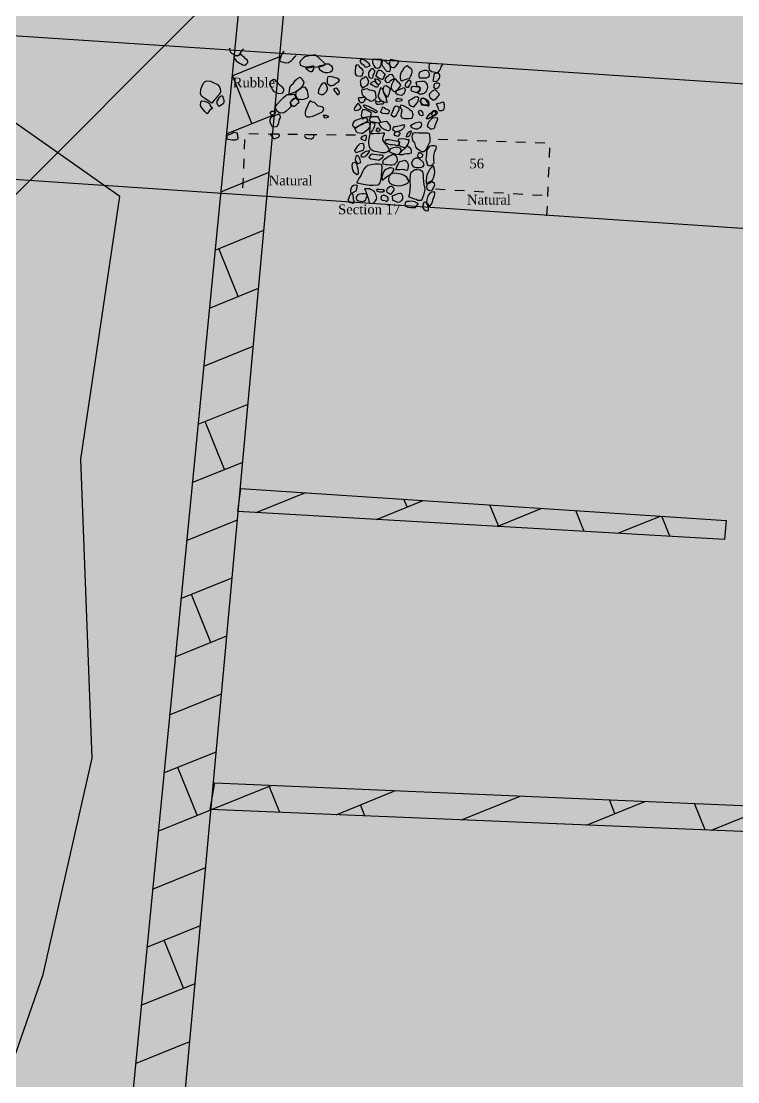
# Model space of a CAD drawing. Header units: feet. Extents: x 442639 to 445151, y 513727 to 516000.
# Drawn here: x 443604.38 to 443611.77, y 515057.15 to 515068.08 of the extents above; entities that cross this region are included whole.
import ezdxf

# ---------------------------------------------------------------- set-up
doc = ezdxf.new("R2010")
doc.units = ezdxf.units.FT
doc.header["$MEASUREMENT"] = 0
doc.linetypes.add('DASHDOT', pattern=[1, 0.5, -0.25, 0, -0.25])
doc.linetypes.add('DASHED', pattern=[0.75, 0.5, -0.25])
doc.layers.get('0').update_dxf_attribs({"linetype": 'CONTINUOUS'})
for name, color, linetype in [('AI', 14, 'CONTINUOUS'), ('FEATURES', 7, 'CONTINUOUS'), ('FW_AREA97', 8, 'CONTINUOUS'), ('GEOAREA', 4, 'CONTINUOUS'), ('TRENCH', 1, 'CONTINUOUS')]:
    doc.layers.add(name, color=color, linetype=linetype)
doc.styles.get("Standard").update_dxf_attribs({"font": 'times.ttf', "height": 2})

# ---------------------------------------------------------------- blocks, each defined once
blk = doc.blocks.new('*X4')
at = {"color": 0}
for p, q in [((214.534, -8.001), (215.076, -8.001)), ((216, -8.534), (216, -8.448)), ((215.66, -8.534), (216.18, -8.534)), ((216.8, -9.068), (216.8, -8.834)), ((216.786, -9.068), (217.283, -9.068)), ((217.6, -9.453), (217.6, -9.221)), ((217.912, -9.601), (218.387, -9.601)), ((218.4, -9.832), (218.4, -9.607)), ((212.957, -10.668), (213.622, -10.668)), ((213.6, -10.96), (213.6, -10.668)), ((214.132, -11.201), (214.792, -11.201)), ((214.4, -11.323), (214.4, -11.201)), ((215.308, -11.735), (215.962, -11.735)), ((216.8, -12.268), (216.8, -12.117)), ((216.483, -12.268), (217.132, -12.268)), ((217.6, -12.775), (217.6, -12.481)), ((217.659, -12.802), (218.303, -12.802)), ((218.4, -13.138), (218.4, -12.846)), ((218.834, -13.335), (219.473, -13.335)), ((219.2, -13.501), (219.2, -13.335))]:
    blk.add_line(p, q, dxfattribs=at)
blk = doc.blocks.new('*X7')
at = {"color": 0}
for p, q in [((215.996, -3.734), (216.526, -3.734)), ((216, -4.267), (216, -3.734)), ((215.717, -4.267), (216.251, -4.267)), ((215.437, -4.801), (215.977, -4.801)), ((215.158, -5.334), (215.702, -5.334)), ((215.2, -5.867), (215.2, -5.334)), ((214.879, -5.867), (215.427, -5.867)), ((214.6, -6.401), (215.152, -6.401)), ((214.321, -6.934), (214.877, -6.934)), ((214.4, -7.468), (214.4, -6.934)), ((214.041, -7.468), (214.602, -7.468)), ((213.762, -8.001), (214.327, -8.001)), ((213.483, -8.534), (214.052, -8.534)), ((213.6, -9.068), (213.6, -8.534)), ((213.204, -9.068), (213.778, -9.068)), ((212.925, -9.601), (213.503, -9.601)), ((212.645, -10.135), (213.228, -10.135)), ((212.8, -10.668), (212.8, -10.135)), ((212.366, -10.668), (212.953, -10.668)), ((212.087, -11.201), (212.678, -11.201)), ((211.808, -11.735), (212.403, -11.735)), ((212, -12.268), (212, -11.735)), ((211.529, -12.268), (212.128, -12.268)), ((211.249, -12.802), (211.853, -12.802))]:
    blk.add_line(p, q, dxfattribs=at)

msp = doc.modelspace()

# ---------------------------------------------------------------- hatches: boundary and pattern name
at = {"layer": 'FW_AREA97', "ltscale": 100}
h = msp.add_hatch(dxfattribs=at)
h.set_pattern_fill('ANSI31', color=8, scale=125, style=0)
h.paths.add_polyline_path([(443587.976, 515216.422), (443587.008, 515217.521), (443572.596, 515207.835), (443554.939, 515197.486), (443537.909, 515187.539), (443512.937, 515172.36), (443493.964, 515160.977), (443460.41, 515139.802), (443431.975, 515122.345), (443414.896, 515111.466), (443405.384, 515106.045), (443399.1, 515103.478), (443393.603, 515101.232), (443388.405, 515100.389), (443382.732, 515099.191), (443382.074, 515096.91), (443382.397, 515095.15), (443383.543, 515088.919), (443383.564, 515083.883), (443382.192, 515078.123), (443381.034, 515073.431), (443384.221, 515057.626), (443318.708, 515029.564), (443254.002, 515002.669), (443234.433, 514993.639), (443208.082, 514982), (443180.76, 514970.831), (443151.714, 514959.132), (443125.983, 514948.738), (443135.654, 514903.446), (443139.613, 514884.672), (443178.623, 514701.908), (443209.061, 514703.713), (443226.823, 514704.523), (443230.584, 514708.161), (443242.217, 514710.213), (443252.61, 514710.952), (443261.806, 514711.15), (443272.893, 514709.467), (443279.945, 514710.574), (443284.828, 514712.057), (443293.882, 514712.385), (443306.489, 514711.397), (443312.899, 514711.584), (443321.46, 514712.019), (443331.486, 514712.646), (443343.241, 514714.157), (443419.665, 514722.594), (443437.929, 514724.52), (443451.344, 514726.381), (443463.086, 514728.088), (443474.139, 514729.712), (443483.152, 514730.814), (443493.31, 514731.457), (443499.823, 514717.34), (443505.96, 514717.727), (443516.897, 514718.8), (443528.375, 514721.107), (443537.759, 514722.358), (443555.617, 514723.33), (443565.188, 514722.572), (443571.898, 514721.985), (443575.656, 514722.203), (443577.304, 514722.298), (443621.209, 514712.311), (443656.081, 514706.29), (443682.603, 514701.884), (443707.118, 514697.606), (443718.23, 514696.192), (443714.653, 514598.287), (443713.04, 514556.317), (443712.419, 514504.673), (443712.312, 514456.317), (443712.227, 514418.293), (443716.388, 514403.701), (443727.177, 514401.071), (443733.588, 514379.739), (443741.521, 514358.019), (443744.908, 514351.825), (443767.696, 514356.857), (443784.606, 514360.77), (443804.504, 514365.451), (443826.874, 514370.795), (443845.143, 514375.041), (443861.878, 514378.9), (443915.081, 514200), (443906.52, 514038.617), (443920.995, 514037.304), (443931.512, 514036.691), (443947.55, 514036.813), (443967.072, 514036.932), (443981.751, 514037.935), (444001.138, 514037.546), (444024.018, 514034.044), (444038.941, 514033.828), (444056.89, 514033.622), (444074.802, 514033.059), (444089.091, 514031.854), (444101.609, 514031.789), (444113.954, 514032.79), (444123.013, 514034.107), (444123.494, 514029.367), (444179.611, 514028.124), (444375.796, 514023.777), (444377.951, 514033.209), (444378.25, 514062.755), (444378.087, 514070.071), (444377.953, 514077.668), (444378.361, 514088.652), (444378.861, 514096.498), (444379.901, 514103.877), (444382.107, 514122.088), (444382.784, 514132.456), (444385.055, 514147.012), (444387.527, 514164.561), (444389.714, 514186.923), (444391.965, 514209.43), (444393.185, 514220.453), (444393.626, 514228.981), (444395.344, 514261.938), (444396.717, 514283.83), (444397.381, 514301.942), (444396.774, 514312.786), (444397.089, 514320.184), (444397.475, 514332.254), (444395.478, 514362.221), (444394.144, 514387.128), (444391.229, 514408.389), (444396.915, 514413.69), (444401.219, 514435.021), (444402.766, 514457.906), (444405.466, 514495.243), (444410.112, 514529.546), (444417.166, 514561.61), (444433.174, 514600.373), (444445.84, 514629.849), (444455.106, 514659.044), (444464.293, 514692.274), (444472.216, 514718.602), (444475.441, 514733.881), (444488.391, 514761.65), (444498.755, 514784.171), (444527.77, 514804.406), (444584.336, 514844.969), (444588.423, 514851.988), (444592.663, 514859.269), (444594.769, 514862.503), (444596.977, 514866.392), (444598.721, 514870.607), (444611.206, 514897.781), (444621.234, 514922.335), (444629.071, 514942.418), (444635.483, 514956.791), (444636.385, 514966.775), (444638.564, 514973.326), (444644.322, 514984.918), (444649.1, 514996.077), (444581.108, 515024.078), (444596.393, 515068.324), (444336.753, 515100), (444319.507, 515100.56), (444303.713, 515101.475), (444281.566, 515103.673), (444245.735, 515107.228), (444205.939, 515110.682), (444194.374, 515112.263), (444162.318, 515117.023), (444139.128, 515119.15), (444119.952, 515119.969), (444093.765, 515121.632), (444085.455, 515122.109), (444057.939, 515138.013), (444004.897, 515142.766), (444002.009, 515131.644), (444000, 515122.425), (443999.067, 515110.465), (443998.885, 515097.84), (443997.843, 515086.907), (443992.669, 515065.269), (443985.83, 515030.168), (443974.504, 514977.22), (443969.906, 514974.092), (443965.16, 514973.735), (443962.387, 514975.357), (443950.053, 514978.687), (443943.973, 514976.446), (443795.152, 514953.041), (443786.899, 514952.359), (443728.658, 514937.257), (443713.615, 514985.752), (443699.924, 514992.359), (443696.242, 515002.999), (443692.278, 515017.761), (443687.475, 515027.814), (443679.879, 515041.356), (443672.688, 515053.239), (443666.544, 515059.216), (443649.375, 515102.318), (443639.181, 515121.193), (443626.884, 515153.736), (443593.807, 515207.041)])
at = {"layer": 'GEOAREA', "ltscale": 100}
h = msp.add_hatch(color=256, dxfattribs=at)
h.paths.add_polyline_path([(443360, 514713.431), (443420, 514713.431), (443420, 514513.431), (443360, 514513.431)])
h.paths.add_polyline_path([(443161.3, 514956.171), (443259.237, 514712.967), (443265.024, 514715.528), (443265.355, 514714.687), (443282.203, 514714.855), (443293.914, 514714.206), (443300.25, 514713.294), (443301.92, 514714.039), (443221.12, 514915.562), (443333.235, 514960.739), (443427.48, 514725.701), (443429.235, 514726.393), (443429.597, 514725.694), (443440.808, 514730.091), (443442.157, 514728.53), (443447.236, 514730.424), (443448.237, 514728.596), (443453.829, 514728.858), (443486.116, 514741.69), (443389.252, 514983.375), (443400.106, 514987.696), (443388.716, 515022.127), (443384.684, 515039.803), (443386.193, 515044.842), (443385.554, 515046.683)])
h.paths.add_polyline_path([(443475.554, 514974.961), (443494.039, 514982.203), (443528.273, 514895.272), (443598.675, 514934.877), (443568.374, 515011.261), (443605.436, 515025.952), (443633.219, 514955.519), (443668.453, 514975.098), (443649.945, 515021.852), (443668.436, 515029.354), (443616.214, 515161.697), (443614.21, 515161.114), (443596.593, 515194.878), (443509.505, 515160.604), (443523.975, 515123.285), (443505.549, 515116.001), (443512.86, 515097.393), (443383.099, 515046.255), (443405.13, 514990.403), (443460.79, 515012.209)])
h.paths.add_polyline_path([(443790.652, 515270.828), (443603.972, 515197.597), (443614.29, 515171.164), (443628.267, 515143.04), (443775.083, 515200.378), (443868.78, 514960.66), (443876.506, 514963.635), (443877.714, 514961.959), (443906.757, 514973.289)])
h.paths.add_polyline_path([(443689.638, 514984.394), (443668.531, 514973.806), (443650.779, 514962.249), (443637.27, 514954.507), (443740.908, 514697.977), (443746.029, 514696.624), (443750.91, 514696.614), (443761.746, 514694.836), (443779.888, 514693.638), (443790.716, 514690.545), (443806.2, 514690.188), (443808.447, 514691.115)])
h.paths.add_polyline_path([(443584.518, 514924.294), (443566.738, 514914.939), (443551.462, 514904.702), (443532.463, 514893.523), (443602.452, 514721.254), (443620.617, 514717.014), (443626.38, 514714.975), (443645.648, 514712.103), (443666.275, 514707.459), (443671.591, 514709.515)])
at = {"layer": 'TRENCH', "ltscale": 100}
h = msp.add_hatch(color=256, dxfattribs=at)
h.paths.add_polyline_path([(443444.348, 515139.572), (443443.373, 515141.012), (443407.547, 515121.493), (443408.202, 515120.085)])
h.paths.add_polyline_path([(443483.252, 515162), (443484.901, 515162.649), (443466.734, 515198.214), (443465.416, 515197.545)])
h.paths.add_polyline_path([(443517.75, 515184.372), (443518.62, 515182.716), (443550.313, 515203.13), (443548.717, 515204.451)])
h.paths.add_polyline_path([(443679.504, 515139.262), (443681.179, 515139.75), (443643.747, 515232.77), (443642.153, 515232.133)], flags=17)
h.paths.add_polyline_path([(443560.104, 515195.095), (443558.689, 515195.42), (443539.705, 515085.728), (443541.124, 515085.449)])
h.paths.add_polyline_path([(443441.823, 515053.496), (443442.367, 515054.811), (443429.876, 515059.598), (443429.55, 515058.144)])
h.paths.add_polyline_path([(443454.402, 515012.917), (443453.081, 515013.418), (443457.193, 515024.46), (443458.551, 515023.946)])
h.paths.add_polyline_path([(443526.59, 515085.07), (443525.15, 515084.894), (443540.607, 514936.243), (443542.135, 514936.489)])
h.paths.add_polyline_path([(443457.832, 514965.49), (443457.319, 514966.917), (443420.536, 514952.894), (443421.036, 514951.477)])
h.paths.add_polyline_path([(443586.695, 515064.09), (443587.928, 515064.659), (443598.832, 515036.686), (443597.516, 515036.256)])
h.paths.add_polyline_path([(443642.329, 515065.428), (443642.185, 515063.906), (443602.508, 515066.574), (443602.619, 515068.047)], flags=17)
h.paths.add_polyline_path([(443629.648, 515090.047), (443628.268, 515090.169), (443629.104, 515100.325), (443630.546, 515100.227)], flags=17)
h.paths.add_polyline_path([(443641.901, 515046.461), (443640.78, 515027.021), (443642.257, 515026.956), (443643.407, 515046.529)], flags=17)
h.paths.add_polyline_path([(443613.368, 514921.596), (443614.818, 514922.262), (443652.746, 514829.498), (443651.105, 514829.188)])
h.paths.add_polyline_path([(443748.705, 514887.436), (443747.537, 514886.424), (443800.31, 514826.507), (443801.532, 514827.653)])
h.paths.add_polyline_path([(443778.329, 515074.969), (443776.546, 515074.414), (443773.702, 515090.476), (443775.699, 515091.08)], flags=17)
h.paths.add_polyline_path([(443871.281, 515019.199), (443870.522, 515017.464), (443849.048, 515029.417), (443850.465, 515031.68)], flags=17)
h.paths.add_polyline_path([(443847.133, 515072.648), (443845.192, 515072.037), (443842.709, 515082.193), (443845.17, 515082.528)], flags=17)
h.paths.add_polyline_path([(444045.314, 514982.301), (444049.127, 514979.066), (444045.892, 514975.254), (444042.079, 514978.488)])
h.paths.add_polyline_path([(444115.961, 514979.57), (444120.01, 514982.504), (444122.944, 514978.455), (444118.895, 514975.521)])
h.paths.add_polyline_path([(444190.813, 514982.443), (444195.114, 514984.993), (444197.664, 514980.692), (444193.363, 514978.142)])
h.paths.add_polyline_path([(444048.71, 515084.197), (444052.382, 515087.59), (444055.775, 515083.918), (444052.103, 515080.525)])
h.paths.add_polyline_path([(444124.079, 515073.634), (444128.312, 515076.296), (444130.974, 515072.064), (444126.742, 515069.401)])
h.paths.add_polyline_path([(444049.717, 515169.782), (444054.693, 515170.271), (444055.183, 515165.295), (444050.207, 515164.806)])
h.paths.add_polyline_path([(444115.388, 515183.688), (444119.415, 515186.651), (444122.379, 515182.624), (444118.352, 515179.661)])
h.paths.add_polyline_path([(444185.165, 515149.894), (444188.835, 515153.29), (444192.231, 515149.62), (444188.561, 515146.224)])
edge = h.paths.add_edge_path()
edge.add_line((443661.107, 515245.617), (443660.644, 515247.337))
edge.add_line((443660.644, 515247.337), (443648.085, 515241.695))
edge.add_line((443648.085, 515241.695), (443637.362, 515236.494))
edge.add_line((443637.362, 515236.494), (443624.812, 515229.893))
edge.add_line((443624.812, 515229.893), (443612.498, 515223.264))
edge.add_line((443612.498, 515223.264), (443598.3, 515215.38))
edge.add_line((443598.3, 515215.38), (443599.54, 515213.854))
edge.add_line((443599.54, 515213.854), (443610.28, 515220.162))
edge.add_line((443610.28, 515220.162), (443621.443, 515226.208))
edge.add_line((443621.443, 515226.208), (443632.096, 515231.881))
edge.add_line((443632.096, 515231.881), (443644.21, 515237.875))
edge.add_line((443644.21, 515237.875), (443661.107, 515245.617))
edge.add_line((443876.086, 514893.121), (443976.086, 514893.121))

# ---------------------------------------------------------------- linework, layer by layer
at = {"layer": 'AI', "color": 17}
msp.add_lwpolyline([(443578.688, 515126.035, 0.000001), (443578.899, 515127.366, 0.000001), (443579.049, 515128.318, 0.000039)], format="xyb", dxfattribs=at)
at = {"layer": 'AI', "color": 7}
for points in [[(443616.9, 515077.935), (443607.614, 515078.375), (443605.359, 515055.315), (443620.994, 515054.454), (443620.824, 515050.942), (443616.746, 515050.946), (443616.759, 515050.442), (443621.22, 515050.594), (443621.411, 515054.998), (443605.962, 515055.871), (443607.967, 515077.818), (443616.891, 515077.486)], [(443606.643, 515063.265), (443611.648, 515062.937), (443611.633, 515062.74), (443606.611, 515063.029)], [(443606.375, 515060.229), (443613.409, 515059.927), (443613.388, 515059.664), (443606.327, 515059.955)]]:
    msp.add_lwpolyline(points, close=True, dxfattribs=at)
at = {"layer": 'AI', "color": 17}
msp.add_lwpolyline([(443593.619, 515048.509), (443597.174, 515049.98), (443600.526, 515052.168), (443602.443, 515054.061), (443603.92, 515056.295), (443604.602, 515058.252), (443605.108, 515060.485), (443604.992, 515063.569), (443605.394, 515066.277), (443604.102, 515067.183), (443603.375, 515065.877), (443603.078, 515062.368), (443602.256, 515060.009), (443600.89, 515057.927), (443599.967, 515055.657), (443598.682, 515053.802), (443597.468, 515052.581), (443595.747, 515051.22), (443593.398, 515050.19), (443589.917, 515049.073)], dxfattribs=at)
at = {"layer": 'FEATURES'}
for points in [[(443606.53, 515067.807), (443606.527, 515067.797), (443606.533, 515067.768), (443606.546, 515067.755), (443606.566, 515067.743), (443606.593, 515067.728), (443606.615, 515067.732), (443606.634, 515067.743), (443606.654, 515067.778), (443606.665, 515067.792), (443606.666, 515067.795), (443606.674, 515067.8)], [(443607.088, 515067.773), (443607.076, 515067.761), (443607.067, 515067.745), (443607.056, 515067.722), (443607.052, 515067.709), (443607.043, 515067.679), (443607.056, 515067.669), (443607.105, 515067.655), (443607.133, 515067.658), (443607.166, 515067.678), (443607.18, 515067.693), (443607.2, 515067.716), (443607.214, 515067.731)], [(443608.14, 515066.223), (443608.163, 515066.241), (443608.164, 515066.256), (443608.154, 515066.273), (443608.127, 515066.286), (443608.106, 515066.286), (443608.091, 515066.28), (443608.089, 515066.271), (443608.088, 515066.254), (443608.1, 515066.238), (443608.134, 515066.235)]]:
    msp.add_lwpolyline(points, dxfattribs=at)
for points in [[(443606.647, 515067.737), (443606.634, 515067.736), (443606.617, 515067.735), (443606.601, 515067.728), (443606.578, 515067.729), (443606.572, 515067.709), (443606.595, 515067.677), (443606.615, 515067.661), (443606.629, 515067.651), (443606.646, 515067.646), (443606.661, 515067.635), (443606.683, 515067.632), (443606.697, 515067.641), (443606.715, 515067.659), (443606.716, 515067.67), (443606.709, 515067.685), (443606.69, 515067.696), (443606.679, 515067.71), (443606.666, 515067.721), (443606.652, 515067.734), (443606.644, 515067.742)], [(443607.303, 515067.718), (443607.284, 515067.705), (443607.258, 515067.676), (443607.251, 515067.659), (443607.256, 515067.631), (443607.33, 515067.605), (443607.376, 515067.609), (443607.428, 515067.613), (443607.465, 515067.619), (443607.506, 515067.63), (443607.515, 515067.643), (443607.499, 515067.659), (443607.461, 515067.693), (443607.44, 515067.713), (443607.413, 515067.733), (443607.391, 515067.736), (443607.374, 515067.732), (443607.363, 515067.731)], [(443607.932, 515067.606), (443607.915, 515067.628), (443607.896, 515067.643), (443607.88, 515067.659), (443607.872, 515067.671), (443607.883, 515067.691), (443607.892, 515067.692), (443607.915, 515067.687), (443607.928, 515067.679), (443607.947, 515067.665), (443607.959, 515067.653), (443607.968, 515067.64), (443607.972, 515067.626), (443607.97, 515067.62)], [(443608.004, 515067.693), (443608.004, 515067.686), (443608.002, 515067.658), (443608.007, 515067.641), (443608.015, 515067.629), (443608.025, 515067.612), (443608.037, 515067.603), (443608.052, 515067.599), (443608.067, 515067.605), (443608.079, 515067.613), (443608.091, 515067.637), (443608.093, 515067.661), (443608.093, 515067.671), (443608.096, 515067.688)], [(443608.108, 515067.686), (443608.113, 515067.684), (443608.134, 515067.671), (443608.148, 515067.658), (443608.161, 515067.649), (443608.172, 515067.64), (443608.179, 515067.63), (443608.184, 515067.608), (443608.184, 515067.587), (443608.179, 515067.571), (443608.172, 515067.564), (443608.152, 515067.567), (443608.143, 515067.576), (443608.128, 515067.59), (443608.121, 515067.602), (443608.107, 515067.618), (443608.103, 515067.626), (443608.099, 515067.634), (443608.098, 515067.639), (443608.099, 515067.651)], [(443608.187, 515067.689), (443608.181, 515067.673), (443608.178, 515067.658), (443608.176, 515067.629), (443608.186, 515067.62), (443608.197, 515067.612), (443608.216, 515067.606), (443608.224, 515067.607), (443608.24, 515067.621), (443608.258, 515067.643), (443608.262, 515067.646), (443608.272, 515067.671), (443608.272, 515067.671)], [(443607.388, 515067.626), (443607.373, 515067.619), (443607.363, 515067.616), (443607.333, 515067.611), (443607.315, 515067.609), (443607.313, 515067.608), (443607.312, 515067.597), (443607.321, 515067.593), (443607.337, 515067.581), (443607.349, 515067.57), (443607.361, 515067.566), (443607.38, 515067.567), (443607.383, 515067.57), (443607.394, 515067.587), (443607.396, 515067.594), (443607.395, 515067.614), (443607.395, 515067.616)], [(443607.448, 515067.62), (443607.447, 515067.608), (443607.454, 515067.588), (443607.466, 515067.581), (443607.492, 515067.561), (443607.514, 515067.555), (443607.538, 515067.555), (443607.569, 515067.563), (443607.587, 515067.578), (443607.591, 515067.596), (443607.584, 515067.616), (443607.569, 515067.627), (443607.553, 515067.641), (443607.537, 515067.642), (443607.518, 515067.64), (443607.488, 515067.629), (443607.482, 515067.629)], [(443607.837, 515067.635), (443607.827, 515067.617), (443607.824, 515067.601), (443607.823, 515067.582), (443607.821, 515067.558), (443607.823, 515067.541), (443607.831, 515067.526), (443607.849, 515067.52), (443607.873, 515067.519), (443607.892, 515067.52), (443607.894, 515067.525), (443607.907, 515067.565), (443607.902, 515067.58), (443607.894, 515067.591), (443607.88, 515067.601), (443607.868, 515067.61), (443607.863, 515067.623), (443607.862, 515067.629)], [(443607.969, 515067.502), (443607.963, 515067.531), (443607.962, 515067.541), (443607.962, 515067.556), (443607.971, 515067.567), (443607.988, 515067.59), (443607.995, 515067.597), (443608, 515067.601), (443608.008, 515067.591), (443608.015, 515067.582), (443608.021, 515067.576), (443608.022, 515067.564), (443608.017, 515067.548), (443608.006, 515067.525), (443608.004, 515067.515), (443608, 515067.499), (443607.997, 515067.494), (443607.994, 515067.495)], [(443608.04, 515067.515), (443608.038, 515067.522), (443608.048, 515067.554), (443608.056, 515067.572), (443608.065, 515067.58), (443608.076, 515067.581), (443608.091, 515067.577), (443608.101, 515067.565), (443608.122, 515067.544), (443608.128, 515067.535), (443608.116, 515067.501), (443608.107, 515067.485), (443608.102, 515067.482), (443608.071, 515067.493), (443608.067, 515067.496)], [(443608.36, 515067.626), (443608.338, 515067.615), (443608.323, 515067.601), (443608.309, 515067.577), (443608.298, 515067.56), (443608.287, 515067.524), (443608.286, 515067.511), (443608.285, 515067.497), (443608.29, 515067.478), (443608.304, 515067.471), (443608.315, 515067.475), (443608.326, 515067.48), (443608.341, 515067.484), (443608.358, 515067.49), (443608.375, 515067.494), (443608.386, 515067.499), (443608.393, 515067.513), (443608.402, 515067.531), (443608.409, 515067.563), (443608.41, 515067.574), (443608.406, 515067.588), (443608.399, 515067.593), (443608.391, 515067.599)], [(443608.482, 515067.555), (443608.478, 515067.533), (443608.479, 515067.514), (443608.486, 515067.5), (443608.51, 515067.502), (443608.541, 515067.501), (443608.558, 515067.502), (443608.572, 515067.509), (443608.587, 515067.517), (443608.59, 515067.526), (443608.59, 515067.542), (443608.575, 515067.568), (443608.559, 515067.577), (443608.537, 515067.576), (443608.52, 515067.572)], [(443608.587, 515067.648), (443608.586, 515067.636), (443608.581, 515067.615), (443608.585, 515067.585), (443608.61, 515067.565), (443608.63, 515067.561), (443608.65, 515067.559), (443608.67, 515067.556), (443608.681, 515067.561), (443608.697, 515067.578), (443608.706, 515067.599), (443608.711, 515067.615), (443608.722, 515067.633), (443608.724, 515067.639), (443608.724, 515067.642)], [(443606.344, 515067.239), (443606.338, 515067.245), (443606.316, 515067.257), (443606.272, 515067.289), (443606.242, 515067.307), (443606.226, 515067.339), (443606.229, 515067.38), (443606.244, 515067.419), (443606.255, 515067.442), (443606.274, 515067.462), (443606.293, 515067.47), (443606.33, 515067.465), (443606.358, 515067.454), (443606.387, 515067.438), (443606.401, 515067.433), (443606.421, 515067.409), (443606.429, 515067.389), (443606.432, 515067.356), (443606.427, 515067.338), (443606.419, 515067.327), (443606.401, 515067.311), (443606.388, 515067.294), (443606.38, 515067.284), (443606.367, 515067.271)], [(443607.006, 515067.463), (443606.996, 515067.48), (443606.978, 515067.483), (443606.946, 515067.46), (443606.943, 515067.438), (443606.953, 515067.412), (443606.969, 515067.378), (443606.984, 515067.361), (443607.036, 515067.338), (443607.063, 515067.342), (443607.075, 515067.345), (443607.086, 515067.371), (443607.085, 515067.388), (443607.07, 515067.408), (443607.053, 515067.419), (443607.033, 515067.435), (443607.024, 515067.449)], [(443607.139, 515067.325), (443607.145, 515067.367), (443607.149, 515067.398), (443607.159, 515067.422), (443607.186, 515067.446), (443607.207, 515067.475), (443607.22, 515067.488), (443607.227, 515067.494), (443607.252, 515067.506), (443607.267, 515067.496), (443607.28, 515067.478), (443607.288, 515067.463), (443607.292, 515067.453), (443607.283, 515067.423), (443607.269, 515067.406), (443607.255, 515067.386), (443607.205, 515067.352), (443607.171, 515067.343)], [(443607.538, 515067.437), (443607.537, 515067.45), (443607.537, 515067.482), (443607.54, 515067.499), (443607.545, 515067.513), (443607.556, 515067.518), (443607.581, 515067.515), (443607.611, 515067.503), (443607.632, 515067.5), (443607.645, 515067.493), (443607.656, 515067.476), (443607.654, 515067.467), (443607.646, 515067.457), (443607.615, 515067.436), (443607.598, 515067.422), (443607.58, 515067.419), (443607.561, 515067.419)], [(443607.897, 515067.395), (443607.914, 515067.407), (443607.938, 515067.42), (443607.954, 515067.433), (443607.961, 515067.451), (443607.962, 515067.467), (443607.954, 515067.484), (443607.946, 515067.501), (443607.938, 515067.508), (443607.928, 515067.511), (443607.916, 515067.502), (443607.901, 515067.495), (443607.885, 515067.482), (443607.874, 515067.462), (443607.876, 515067.449), (443607.877, 515067.428)], [(443608.058, 515067.433), (443608.059, 515067.419), (443608.052, 515067.406), (443608.046, 515067.403), (443608.034, 515067.404), (443608.003, 515067.422), (443607.986, 515067.431), (443607.982, 515067.443), (443607.991, 515067.454), (443608.016, 515067.466), (443608.029, 515067.461)], [(443608.062, 515067.428), (443608.053, 515067.436), (443608.043, 515067.45), (443608.037, 515067.461), (443608.024, 515067.489), (443608.037, 515067.49), (443608.053, 515067.486), (443608.071, 515067.477), (443608.078, 515067.471), (443608.081, 515067.465), (443608.082, 515067.457), (443608.075, 515067.443)], [(443608.151, 515067.449), (443608.141, 515067.458), (443608.13, 515067.475), (443608.135, 515067.489), (443608.149, 515067.51), (443608.163, 515067.522), (443608.178, 515067.535), (443608.197, 515067.54), (443608.209, 515067.522), (443608.218, 515067.513), (443608.22, 515067.495), (443608.212, 515067.484), (443608.196, 515067.476), (443608.182, 515067.466), (443608.175, 515067.461), (443608.168, 515067.454)], [(443608.227, 515067.356), (443608.25, 515067.371), (443608.266, 515067.385), (443608.286, 515067.411), (443608.292, 515067.426), (443608.28, 515067.447), (443608.267, 515067.455), (443608.242, 515067.486), (443608.227, 515067.487), (443608.215, 515067.463), (443608.203, 515067.441), (443608.196, 515067.427), (443608.192, 515067.409), (443608.195, 515067.392), (443608.2, 515067.379), (443608.216, 515067.364), (443608.227, 515067.36)], [(443608.373, 515067.406), (443608.385, 515067.425), (443608.391, 515067.435), (443608.397, 515067.449), (443608.4, 515067.458), (443608.393, 515067.469), (443608.386, 515067.475), (443608.375, 515067.474), (443608.361, 515067.466), (443608.353, 515067.454), (443608.34, 515067.442), (443608.339, 515067.429), (443608.337, 515067.417), (443608.346, 515067.409), (443608.353, 515067.405)], [(443608.463, 515067.413), (443608.46, 515067.428), (443608.454, 515067.437), (443608.453, 515067.45), (443608.459, 515067.461), (443608.475, 515067.462), (443608.508, 515067.466), (443608.533, 515067.466), (443608.544, 515067.458), (443608.554, 515067.447), (443608.564, 515067.427), (443608.567, 515067.407), (443608.564, 515067.382), (443608.556, 515067.364), (443608.547, 515067.35), (443608.538, 515067.343), (443608.523, 515067.337), (443608.515, 515067.334), (443608.504, 515067.331), (443608.491, 515067.329), (443608.472, 515067.341), (443608.465, 515067.353), (443608.467, 515067.357), (443608.477, 515067.363), (443608.487, 515067.364), (443608.491, 515067.368), (443608.493, 515067.375), (443608.493, 515067.388), (443608.49, 515067.395), (443608.485, 515067.404), (443608.476, 515067.411), (443608.467, 515067.409)], [(443608.636, 515067.543), (443608.632, 515067.523), (443608.629, 515067.505), (443608.626, 515067.482), (443608.624, 515067.473), (443608.632, 515067.465), (443608.646, 515067.462), (443608.666, 515067.466), (443608.682, 515067.482), (443608.692, 515067.496), (443608.695, 515067.514), (443608.696, 515067.533), (443608.686, 515067.544), (443608.674, 515067.548)], [(443607.214, 515067.363), (443607.208, 515067.325), (443607.212, 515067.307), (443607.219, 515067.291), (443607.236, 515067.281), (443607.256, 515067.28), (443607.282, 515067.278), (443607.313, 515067.287), (443607.328, 515067.29), (443607.341, 515067.304), (443607.337, 515067.327), (443607.333, 515067.346), (443607.329, 515067.367), (443607.309, 515067.4), (443607.295, 515067.403), (443607.265, 515067.398), (443607.252, 515067.386), (443607.242, 515067.376), (443607.232, 515067.368), (443607.227, 515067.364)], [(443607.509, 515067.45), (443607.492, 515067.447), (443607.483, 515067.441), (443607.464, 515067.417), (443607.456, 515067.405), (443607.453, 515067.398), (443607.444, 515067.372), (443607.44, 515067.343), (443607.454, 515067.337), (443607.47, 515067.33), (443607.489, 515067.327), (443607.51, 515067.342), (443607.525, 515067.361), (443607.536, 515067.384), (443607.536, 515067.399), (443607.528, 515067.421), (443607.522, 515067.433)], [(443607.601, 515067.387), (443607.602, 515067.378), (443607.614, 515067.36), (443607.621, 515067.35), (443607.629, 515067.34), (443607.638, 515067.33), (443607.643, 515067.33), (443607.655, 515067.335), (443607.661, 515067.342), (443607.66, 515067.354), (443607.654, 515067.365), (443607.643, 515067.379), (443607.637, 515067.391), (443607.626, 515067.393)], [(443607.89, 515067.377), (443607.917, 515067.382), (443607.944, 515067.391), (443607.967, 515067.378), (443607.994, 515067.372), (443608.018, 515067.365), (443608.029, 515067.348), (443608.033, 515067.335), (443608.034, 515067.298), (443608.033, 515067.285), (443608.023, 515067.275), (443608.007, 515067.264), (443607.981, 515067.256), (443607.964, 515067.269), (443607.946, 515067.278), (443607.933, 515067.29), (443607.916, 515067.306), (443607.902, 515067.321), (443607.894, 515067.335)], [(443608.111, 515067.372), (443608.103, 515067.391), (443608.088, 515067.399), (443608.076, 515067.38), (443608.073, 515067.363), (443608.061, 515067.319), (443608.06, 515067.305), (443608.078, 515067.278), (443608.105, 515067.257), (443608.137, 515067.251), (443608.151, 515067.246), (443608.152, 515067.256), (443608.145, 515067.274), (443608.145, 515067.287), (443608.137, 515067.302), (443608.129, 515067.323), (443608.121, 515067.334), (443608.116, 515067.352)], [(443608.112, 515067.375), (443608.116, 515067.392), (443608.119, 515067.405), (443608.124, 515067.419), (443608.141, 515067.423), (443608.16, 515067.412), (443608.175, 515067.399), (443608.182, 515067.378), (443608.178, 515067.358), (443608.172, 515067.339), (443608.164, 515067.318), (443608.159, 515067.306), (443608.155, 515067.301), (443608.149, 515067.305), (443608.137, 515067.321), (443608.125, 515067.34), (443608.118, 515067.353), (443608.112, 515067.369)], [(443608.25, 515067.371), (443608.263, 515067.375), (443608.285, 515067.382), (443608.312, 515067.393), (443608.327, 515067.401), (443608.338, 515067.376), (443608.333, 515067.36), (443608.328, 515067.345), (443608.321, 515067.336), (443608.307, 515067.321), (443608.299, 515067.318), (443608.284, 515067.321), (443608.265, 515067.326), (443608.252, 515067.332), (443608.244, 515067.337)], [(443608.479, 515067.403), (443608.467, 515067.409), (443608.444, 515067.408), (443608.429, 515067.41), (443608.405, 515067.408), (443608.401, 515067.399), (443608.397, 515067.373), (443608.402, 515067.367), (443608.423, 515067.358), (443608.445, 515067.353), (443608.465, 515067.352), (443608.478, 515067.358), (443608.483, 515067.366), (443608.498, 515067.393), (443608.491, 515067.399)], [(443608.643, 515067.376), (443608.631, 515067.37), (443608.617, 515067.364), (443608.607, 515067.354), (443608.59, 515067.337), (443608.586, 515067.324), (443608.59, 515067.308), (443608.596, 515067.296), (443608.63, 515067.269), (443608.645, 515067.276), (443608.663, 515067.295), (443608.676, 515067.307), (443608.684, 515067.318), (443608.692, 515067.328), (443608.685, 515067.339), (443608.673, 515067.354), (443608.663, 515067.366)], [(443608.64, 515067.439), (443608.637, 515067.432), (443608.629, 515067.407), (443608.637, 515067.397), (443608.652, 515067.392), (443608.667, 515067.393), (443608.683, 515067.402), (443608.689, 515067.413), (443608.694, 515067.429), (443608.692, 515067.44), (443608.679, 515067.447), (443608.668, 515067.446), (443608.657, 515067.447)], [(443606.294, 515067.131), (443606.271, 515067.154), (443606.231, 515067.206), (443606.226, 515067.221), (443606.23, 515067.25), (443606.242, 515067.264), (443606.265, 515067.259), (443606.288, 515067.252), (443606.32, 515067.236), (443606.329, 515067.21), (443606.348, 515067.194), (443606.35, 515067.188), (443606.324, 515067.168), (443606.319, 515067.164)], [(443606.419, 515067.204), (443606.405, 515067.218), (443606.398, 515067.237), (443606.398, 515067.259), (443606.411, 515067.281), (443606.42, 515067.3), (443606.44, 515067.316), (443606.454, 515067.315), (443606.463, 515067.282), (443606.466, 515067.274), (443606.469, 515067.248), (443606.46, 515067.233), (443606.444, 515067.221)], [(443607.162, 515067.206), (443607.146, 515067.188), (443607.107, 515067.155), (443607.085, 515067.139), (443607.057, 515067.137), (443607.036, 515067.143), (443607.018, 515067.157), (443607.003, 515067.179), (443607.001, 515067.203), (443607.019, 515067.23), (443607.057, 515067.271), (443607.084, 515067.299), (443607.103, 515067.316), (443607.122, 515067.328), (443607.144, 515067.327), (443607.168, 515067.329), (443607.187, 515067.331), (443607.194, 515067.328), (443607.201, 515067.317), (443607.205, 515067.304), (443607.202, 515067.288), (443607.191, 515067.279), (443607.17, 515067.264), (443607.158, 515067.256), (443607.151, 515067.245), (443607.152, 515067.239)], [(443607.206, 515067.292), (443607.194, 515067.286), (443607.176, 515067.273), (443607.167, 515067.266), (443607.155, 515067.247), (443607.159, 515067.229), (443607.17, 515067.219), (443607.185, 515067.208), (443607.195, 515067.207), (443607.212, 515067.221), (443607.227, 515067.235), (443607.24, 515067.244), (443607.245, 515067.253), (443607.235, 515067.27), (443607.221, 515067.282)], [(443607.358, 515067.263), (443607.348, 515067.248), (443607.322, 515067.196), (443607.31, 515067.164), (443607.307, 515067.145), (443607.308, 515067.119), (443607.31, 515067.111), (443607.322, 515067.1), (443607.354, 515067.098), (443607.386, 515067.104), (443607.417, 515067.119), (443607.478, 515067.148), (443607.492, 515067.16), (443607.498, 515067.183), (443607.488, 515067.199), (443607.462, 515067.204), (443607.439, 515067.21), (443607.42, 515067.228), (443607.402, 515067.247), (443607.38, 515067.251)], [(443607.883, 515067.199), (443607.875, 515067.209), (443607.869, 515067.217), (443607.86, 515067.231), (443607.852, 515067.24), (443607.843, 515067.23), (443607.834, 515067.215), (443607.819, 515067.196), (443607.814, 515067.189), (443607.811, 515067.181), (443607.816, 515067.168), (443607.827, 515067.164), (443607.844, 515067.167), (443607.856, 515067.17), (443607.878, 515067.185), (443607.885, 515067.194)], [(443607.86, 515067.299), (443607.877, 515067.299), (443607.894, 515067.298), (443607.917, 515067.301), (443607.927, 515067.3), (443607.928, 515067.29), (443607.922, 515067.275), (443607.915, 515067.262), (443607.908, 515067.251), (443607.896, 515067.243), (443607.878, 515067.244), (443607.869, 515067.258), (443607.86, 515067.275), (443607.856, 515067.292)], [(443608.031, 515067.264), (443608.031, 515067.258), (443608.035, 515067.239), (443608.044, 515067.229), (443608.063, 515067.23), (443608.083, 515067.232), (443608.105, 515067.233), (443608.118, 515067.235), (443608.119, 515067.251), (443608.111, 515067.257), (443608.094, 515067.259), (443608.064, 515067.251), (443608.052, 515067.254)], [(443608.247, 515067.278), (443608.254, 515067.286), (443608.271, 515067.286), (443608.296, 515067.284), (443608.307, 515067.27), (443608.301, 515067.262), (443608.286, 515067.26), (443608.262, 515067.256), (443608.248, 515067.26), (443608.241, 515067.263)], [(443608.373, 515067.262), (443608.375, 515067.244), (443608.38, 515067.225), (443608.395, 515067.211), (443608.42, 515067.202), (443608.429, 515067.203), (443608.464, 515067.246), (443608.476, 515067.273), (443608.478, 515067.292), (443608.463, 515067.303), (443608.44, 515067.302), (443608.408, 515067.281)], [(443608.495, 515067.268), (443608.509, 515067.29), (443608.532, 515067.29), (443608.55, 515067.282), (443608.564, 515067.27), (443608.578, 515067.252), (443608.582, 515067.236), (443608.581, 515067.219), (443608.567, 515067.219), (443608.54, 515067.219), (443608.519, 515067.224), (443608.505, 515067.24), (443608.494, 515067.258)], [(443608.582, 515067.21), (443608.582, 515067.229), (443608.57, 515067.251), (443608.554, 515067.271), (443608.524, 515067.291), (443608.508, 515067.288), (443608.497, 515067.27), (443608.498, 515067.245), (443608.508, 515067.223), (443608.537, 515067.218), (443608.55, 515067.216), (443608.557, 515067.217)], [(443608.66, 515067.233), (443608.681, 515067.24), (443608.703, 515067.243), (443608.725, 515067.253), (443608.733, 515067.25), (443608.739, 515067.226), (443608.74, 515067.198), (443608.738, 515067.178), (443608.731, 515067.165), (443608.724, 515067.162), (443608.715, 515067.159), (443608.697, 515067.16), (443608.688, 515067.164), (443608.682, 515067.177), (443608.678, 515067.198), (443608.671, 515067.21), (443608.663, 515067.221)], [(443606.987, 515067.152), (443606.973, 515067.153), (443606.954, 515067.153), (443606.941, 515067.136), (443606.96, 515067.119), (443606.983, 515067.12), (443606.998, 515067.132), (443607.005, 515067.145)], [(443607.898, 515067.171), (443607.892, 515067.15), (443607.888, 515067.132), (443607.884, 515067.111), (443607.89, 515067.096), (443607.906, 515067.091), (443607.923, 515067.094), (443607.946, 515067.097), (443607.967, 515067.103), (443607.977, 515067.102), (443607.985, 515067.107), (443607.991, 515067.133), (443607.986, 515067.142), (443607.968, 515067.154), (443607.953, 515067.16), (443607.94, 515067.167), (443607.922, 515067.171)], [(443607.907, 515067.22), (443607.918, 515067.223), (443607.973, 515067.2), (443607.989, 515067.191), (443608.005, 515067.185), (443608.028, 515067.172), (443608.046, 515067.161), (443608.049, 515067.151), (443608.044, 515067.142), (443608.033, 515067.141), (443608.014, 515067.149), (443607.996, 515067.159), (443607.973, 515067.167), (443607.952, 515067.178), (443607.935, 515067.186), (443607.918, 515067.197)], [(443608.104, 515067.201), (443608.12, 515067.194), (443608.137, 515067.181), (443608.165, 515067.17), (443608.175, 515067.159), (443608.171, 515067.143), (443608.163, 515067.131), (443608.147, 515067.128), (443608.108, 515067.132), (443608.093, 515067.139), (443608.084, 515067.147), (443608.099, 515067.182)], [(443608.195, 515067.114), (443608.197, 515067.126), (443608.211, 515067.158), (443608.229, 515067.201), (443608.241, 515067.213), (443608.255, 515067.208), (443608.273, 515067.202), (443608.272, 515067.167), (443608.259, 515067.144), (443608.245, 515067.115), (443608.238, 515067.104), (443608.221, 515067.094)], [(443608.294, 515067.219), (443608.288, 515067.205), (443608.289, 515067.187), (443608.303, 515067.175), (443608.301, 515067.151), (443608.295, 515067.134), (443608.292, 515067.111), (443608.303, 515067.088), (443608.331, 515067.08), (443608.375, 515067.081), (443608.402, 515067.086), (443608.413, 515067.091), (443608.419, 515067.12), (443608.411, 515067.153), (443608.388, 515067.167), (443608.371, 515067.184), (443608.321, 515067.212)], [(443608.472, 515067.155), (443608.474, 515067.142), (443608.481, 515067.127), (443608.492, 515067.117), (443608.508, 515067.112), (443608.525, 515067.114), (443608.525, 515067.116), (443608.523, 515067.131), (443608.521, 515067.142), (443608.513, 515067.152), (443608.506, 515067.161), (443608.496, 515067.162)], [(443608.558, 515067.078), (443608.561, 515067.089), (443608.574, 515067.109), (443608.596, 515067.133), (443608.616, 515067.15), (443608.631, 515067.163), (443608.65, 515067.163), (443608.663, 515067.154), (443608.667, 515067.149), (443608.664, 515067.129), (443608.654, 515067.119), (443608.642, 515067.11), (443608.612, 515067.099), (443608.58, 515067.078)], [(443608.643, 515067.157), (443608.626, 515067.152), (443608.606, 515067.13), (443608.606, 515067.124), (443608.618, 515067.12), (443608.632, 515067.116), (443608.638, 515067.115), (443608.653, 515067.132), (443608.659, 515067.139)], [(443607.036, 515067.033), (443607.039, 515067.064), (443607.053, 515067.096), (443607.05, 515067.113), (443607.03, 515067.125), (443607.001, 515067.113), (443606.982, 515067.104), (443606.955, 515067.094), (443606.943, 515067.071), (443606.943, 515067.048), (443606.951, 515067.024), (443606.964, 515067.001), (443606.977, 515066.994), (443607.009, 515066.997), (443607.019, 515067.001)], [(443607.495, 515067.116), (443607.518, 515067.114), (443607.534, 515067.109), (443607.544, 515067.104), (443607.547, 515067.101), (443607.543, 515067.094), (443607.534, 515067.091), (443607.518, 515067.086), (443607.509, 515067.087), (443607.502, 515067.097)], [(443607.899, 515067.075), (443607.882, 515067.08), (443607.862, 515067.075), (443607.846, 515067.069), (443607.827, 515067.059), (443607.807, 515067.046), (443607.797, 515067.033), (443607.795, 515067.008), (443607.804, 515066.997), (443607.817, 515066.988), (443607.834, 515066.992), (443607.856, 515067.007), (443607.876, 515067.016), (443607.897, 515067.029), (443607.911, 515067.034), (443607.927, 515067.041), (443607.944, 515067.051), (443607.954, 515067.058), (443607.951, 515067.067), (443607.941, 515067.083), (443607.921, 515067.088)], [(443607.819, 515066.979), (443607.824, 515066.98), (443607.844, 515066.994), (443607.865, 515067.008), (443607.874, 515067.011), (443607.897, 515067.024), (443607.919, 515067.036), (443607.926, 515067.041), (443607.938, 515067.041), (443607.953, 515067.044), (443607.961, 515067.042), (443607.966, 515067.037), (443607.97, 515067.031), (443607.971, 515067.018), (443607.972, 515067.005), (443607.97, 515066.991), (443607.949, 515066.963), (443607.928, 515066.947), (443607.909, 515066.934), (443607.898, 515066.928), (443607.887, 515066.925), (443607.865, 515066.93), (443607.847, 515066.934), (443607.834, 515066.947), (443607.832, 515066.95)], [(443608.06, 515067.099), (443608.01, 515067.097), (443607.99, 515067.097), (443607.976, 515067.086), (443607.967, 515067.072), (443607.967, 515067.065), (443607.979, 515067.048), (443608.004, 515067.047), (443608.024, 515067.042), (443608.041, 515067.041), (443608.059, 515067.037), (443608.075, 515067.037), (443608.082, 515067.047)], [(443607.979, 515066.933), (443607.975, 515066.942), (443607.976, 515066.985), (443607.978, 515067.01), (443607.985, 515067.044), (443608.012, 515067.035), (443608.021, 515067.038), (443608.026, 515067.025), (443608.023, 515067.004), (443608.015, 515066.985), (443608.006, 515066.966), (443607.992, 515066.947)], [(443608.074, 515067.038), (443608.068, 515067.023), (443608.076, 515067.01), (443608.091, 515066.99), (443608.123, 515066.972), (443608.146, 515066.961), (443608.164, 515066.958), (443608.174, 515066.959), (443608.188, 515066.97), (443608.185, 515067.005), (443608.156, 515067.044), (443608.146, 515067.049), (443608.12, 515067.047), (443608.1, 515067.042)], [(443608.394, 515067.008), (443608.426, 515067.03), (443608.453, 515067.041), (443608.481, 515067.047), (443608.501, 515067.042), (443608.507, 515067.022), (443608.503, 515067.003), (443608.49, 515066.984), (443608.466, 515066.972), (443608.449, 515066.971), (443608.405, 515066.985)], [(443608.673, 515067.087), (443608.663, 515067.086), (443608.624, 515067.089), (443608.605, 515067.073), (443608.58, 515067.042), (443608.568, 515067.013), (443608.565, 515067.001), (443608.579, 515066.992), (443608.596, 515066.976), (443608.614, 515066.975), (443608.632, 515066.978), (443608.643, 515066.99), (443608.646, 515067.008), (443608.664, 515067.049), (443608.676, 515067.073)], [(443606.609, 515066.93), (443606.57, 515066.938), (443606.538, 515066.921), (443606.509, 515066.91), (443606.497, 515066.901), (443606.499, 515066.873), (443606.512, 515066.867), (443606.55, 515066.862), (443606.573, 515066.86), (443606.591, 515066.862), (443606.617, 515066.874), (443606.612, 515066.893)], [(443606.95, 515066.924), (443606.951, 515066.912), (443606.954, 515066.903), (443606.966, 515066.891), (443606.979, 515066.876), (443606.997, 515066.875), (443607.015, 515066.881), (443607.031, 515066.89), (443607.037, 515066.896), (443607.04, 515066.912), (443607.04, 515066.915), (443607.032, 515066.921), (443607.017, 515066.922), (443606.993, 515066.92), (443606.979, 515066.921)], [(443607.305, 515066.917), (443607.301, 515066.902), (443607.307, 515066.889), (443607.319, 515066.879), (443607.34, 515066.874), (443607.361, 515066.87), (443607.373, 515066.872), (443607.391, 515066.885), (443607.398, 515066.898), (443607.393, 515066.912)], [(443607.976, 515066.926), (443608.015, 515066.928), (443608.048, 515066.93), (443608.078, 515066.931), (443608.106, 515066.933), (443608.121, 515066.933), (443608.123, 515066.921), (443608.109, 515066.889), (443608.105, 515066.862), (443608.116, 515066.843), (443608.131, 515066.819), (443608.148, 515066.803), (443608.162, 515066.779), (443608.169, 515066.765), (443608.169, 515066.747), (443608.156, 515066.738), (443608.13, 515066.728), (443608.098, 515066.728), (443608.065, 515066.733), (443608.026, 515066.741), (443608.005, 515066.748), (443607.983, 515066.762), (443607.969, 515066.786), (443607.967, 515066.809), (443607.963, 515066.829), (443607.963, 515066.85), (443607.968, 515066.871), (443607.97, 515066.89), (443607.975, 515066.907)], [(443608.038, 515066.952), (443608.044, 515066.97), (443608.051, 515066.982), (443608.06, 515066.985), (443608.07, 515066.976), (443608.078, 515066.968), (443608.076, 515066.955), (443608.072, 515066.954), (443608.06, 515066.947), (443608.054, 515066.948)], [(443608.217, 515066.957), (443608.209, 515066.962), (443608.213, 515066.978), (443608.222, 515066.998), (443608.24, 515066.998), (443608.301, 515067.013), (443608.322, 515067.018), (443608.33, 515067.003), (443608.321, 515066.98), (443608.299, 515066.96), (443608.272, 515066.951), (443608.242, 515066.945)], [(443608.235, 515066.942), (443608.226, 515066.927), (443608.223, 515066.915), (443608.225, 515066.908), (443608.263, 515066.899), (443608.276, 515066.911), (443608.286, 515066.924), (443608.286, 515066.934), (443608.272, 515066.94)], [(443608.35, 515066.893), (443608.354, 515066.91), (443608.359, 515066.919), (443608.376, 515066.94), (443608.384, 515066.946), (443608.399, 515066.954), (443608.393, 515066.922), (443608.391, 515066.92), (443608.378, 515066.899), (443608.37, 515066.893), (443608.356, 515066.888)], [(443608.412, 515066.874), (443608.409, 515066.894), (443608.413, 515066.908), (443608.421, 515066.934), (443608.445, 515066.937), (443608.475, 515066.933), (443608.509, 515066.935), (443608.542, 515066.932), (443608.567, 515066.932), (443608.585, 515066.926), (443608.59, 515066.906), (443608.591, 515066.88), (443608.591, 515066.842), (443608.579, 515066.812), (443608.561, 515066.779), (443608.555, 515066.766), (443608.548, 515066.751), (443608.532, 515066.738), (443608.51, 515066.739), (443608.487, 515066.752), (443608.463, 515066.767), (443608.449, 515066.788), (443608.436, 515066.831), (443608.421, 515066.845)], [(443607.83, 515066.726), (443607.817, 515066.75), (443607.831, 515066.773), (443607.849, 515066.798), (443607.873, 515066.822), (443607.894, 515066.826), (443607.909, 515066.819), (443607.911, 515066.788), (443607.912, 515066.772), (443607.901, 515066.752)], [(443607.877, 515066.875), (443607.909, 515066.859), (443607.925, 515066.854), (443607.932, 515066.855), (443607.94, 515066.884), (443607.939, 515066.901), (443607.931, 515066.908), (443607.904, 515066.899), (443607.895, 515066.894)], [(443608.135, 515066.828), (443608.13, 515066.845), (443608.134, 515066.851), (443608.144, 515066.863), (443608.173, 515066.865), (443608.203, 515066.858), (443608.242, 515066.85), (443608.265, 515066.849), (443608.278, 515066.84), (443608.277, 515066.818), (443608.271, 515066.806), (443608.256, 515066.799), (443608.235, 515066.806), (443608.208, 515066.81), (443608.182, 515066.81)], [(443608.266, 515066.807), (443608.273, 515066.811), (443608.281, 515066.832), (443608.274, 515066.842), (443608.269, 515066.866), (443608.275, 515066.872), (443608.306, 515066.874), (443608.336, 515066.873), (443608.36, 515066.866), (443608.377, 515066.863), (443608.374, 515066.833), (443608.367, 515066.817), (443608.353, 515066.798), (443608.344, 515066.786), (443608.342, 515066.778), (443608.332, 515066.777), (443608.311, 515066.785), (443608.294, 515066.793)], [(443607.88, 515066.629), (443607.873, 515066.655), (443607.862, 515066.679), (443607.855, 515066.693), (443607.843, 515066.698), (443607.833, 515066.694), (443607.828, 515066.685), (443607.821, 515066.66), (443607.822, 515066.653), (443607.832, 515066.641), (443607.841, 515066.624), (443607.85, 515066.617)], [(443607.883, 515066.689), (443607.884, 515066.694), (443607.887, 515066.715), (443607.914, 515066.733), (443607.935, 515066.744), (443607.956, 515066.748), (443607.969, 515066.751), (443607.964, 515066.733), (443607.955, 515066.722), (443607.934, 515066.698), (443607.922, 515066.685), (443607.903, 515066.681), (443607.89, 515066.684)], [(443607.966, 515066.677), (443607.971, 515066.69), (443607.99, 515066.715), (443608.002, 515066.718), (443608.016, 515066.713), (443608.041, 515066.71), (443608.07, 515066.708), (443608.089, 515066.708), (443608.108, 515066.704), (443608.107, 515066.689), (443608.103, 515066.674), (443608.09, 515066.665), (443608.067, 515066.648), (443608.052, 515066.651), (443608.03, 515066.654), (443608.01, 515066.657), (443607.984, 515066.663)], [(443608.11, 515066.609), (443608.108, 515066.629), (443608.114, 515066.651), (443608.126, 515066.662), (443608.149, 515066.679), (443608.168, 515066.691), (443608.192, 515066.702), (443608.21, 515066.713), (443608.225, 515066.71), (443608.243, 515066.7), (443608.251, 515066.674), (443608.255, 515066.656), (443608.254, 515066.636), (443608.224, 515066.603), (443608.203, 515066.601), (443608.182, 515066.601), (443608.157, 515066.602), (443608.141, 515066.604)], [(443608.193, 515066.773), (443608.18, 515066.766), (443608.178, 515066.736), (443608.189, 515066.729), (443608.22, 515066.721), (443608.247, 515066.712), (443608.271, 515066.71), (443608.284, 515066.723), (443608.296, 515066.748), (443608.294, 515066.772), (443608.256, 515066.786), (443608.235, 515066.781)], [(443608.361, 515066.801), (443608.372, 515066.788), (443608.38, 515066.787), (443608.395, 515066.765), (443608.399, 515066.75), (443608.4, 515066.743), (443608.399, 515066.722), (443608.376, 515066.716), (443608.355, 515066.716), (443608.332, 515066.712), (443608.312, 515066.708), (443608.299, 515066.705), (443608.288, 515066.708), (443608.277, 515066.71), (443608.276, 515066.716), (443608.295, 515066.737), (443608.303, 515066.748), (443608.315, 515066.757), (443608.328, 515066.766), (443608.336, 515066.771)], [(443608.483, 515066.733), (443608.479, 515066.729), (443608.467, 515066.711), (443608.464, 515066.696), (443608.468, 515066.686), (443608.487, 515066.675), (443608.501, 515066.678), (443608.513, 515066.685), (443608.521, 515066.698), (443608.519, 515066.705), (443608.503, 515066.722), (443608.493, 515066.722)], [(443608.568, 515066.6), (443608.592, 515066.593), (443608.617, 515066.605), (443608.637, 515066.623), (443608.634, 515066.659), (443608.635, 515066.698), (443608.645, 515066.74), (443608.657, 515066.771), (443608.66, 515066.793), (443608.645, 515066.8), (443608.612, 515066.8), (443608.587, 515066.791), (443608.565, 515066.762), (443608.557, 515066.736), (443608.558, 515066.71), (443608.554, 515066.687), (443608.552, 515066.66), (443608.559, 515066.636)], [(443607.829, 515066.626), (443607.819, 515066.628), (443607.795, 515066.62), (443607.787, 515066.595), (443607.79, 515066.573), (443607.795, 515066.548), (443607.804, 515066.532), (443607.827, 515066.513), (443607.842, 515066.505), (443607.855, 515066.512), (443607.856, 515066.533), (443607.852, 515066.558), (443607.847, 515066.581), (443607.842, 515066.6), (443607.838, 515066.608)], [(443607.844, 515066.414), (443607.846, 515066.43), (443607.861, 515066.459), (443607.879, 515066.488), (443607.899, 515066.528), (443607.913, 515066.555), (443607.937, 515066.582), (443607.953, 515066.599), (443607.974, 515066.604), (443608.003, 515066.61), (443608.03, 515066.613), (443608.067, 515066.615), (443608.09, 515066.611), (443608.098, 515066.592), (443608.098, 515066.573), (443608.089, 515066.496), (443608.086, 515066.454), (443608.076, 515066.419), (443608.055, 515066.393), (443608.003, 515066.389), (443607.971, 515066.391), (443607.909, 515066.402)], [(443608.243, 515066.553), (443608.253, 515066.583), (443608.263, 515066.601), (443608.274, 515066.626), (443608.284, 515066.636), (443608.298, 515066.64), (443608.315, 515066.645), (443608.33, 515066.65), (443608.343, 515066.647), (443608.355, 515066.636), (443608.365, 515066.618), (443608.369, 515066.602), (443608.368, 515066.588), (443608.366, 515066.566), (443608.362, 515066.552), (443608.355, 515066.544), (443608.339, 515066.547), (443608.318, 515066.556), (443608.285, 515066.551), (443608.281, 515066.552)], [(443608.468, 515066.672), (443608.447, 515066.671), (443608.422, 515066.658), (443608.412, 515066.644), (443608.404, 515066.621), (443608.406, 515066.602), (443608.423, 515066.583), (443608.452, 515066.576), (443608.485, 515066.575), (443608.508, 515066.579), (443608.524, 515066.585), (443608.535, 515066.605), (443608.523, 515066.632), (443608.493, 515066.66)], [(443608.631, 515066.592), (443608.611, 515066.575), (443608.593, 515066.56), (443608.577, 515066.532), (443608.562, 515066.499), (443608.559, 515066.477), (443608.556, 515066.439), (443608.556, 515066.416), (443608.561, 515066.405), (443608.586, 515066.413), (443608.602, 515066.423), (443608.616, 515066.442), (443608.629, 515066.47), (443608.639, 515066.502), (443608.643, 515066.532), (443608.642, 515066.555)], [(443608.105, 515066.443), (443608.105, 515066.443), (443608.126, 515066.464), (443608.146, 515066.479), (443608.16, 515066.49), (443608.175, 515066.497), (443608.186, 515066.507), (443608.198, 515066.516), (443608.209, 515066.531), (443608.22, 515066.547), (443608.22, 515066.559), (443608.214, 515066.565), (443608.191, 515066.571), (443608.177, 515066.573), (443608.161, 515066.566), (443608.14, 515066.555), (443608.126, 515066.544), (443608.118, 515066.535), (443608.11, 515066.518), (443608.103, 515066.5), (443608.099, 515066.484), (443608.098, 515066.476)], [(443608.278, 515066.386), (443608.3, 515066.391), (443608.33, 515066.401), (443608.358, 515066.41), (443608.371, 515066.425), (443608.377, 515066.44), (443608.355, 515066.474), (443608.334, 515066.491), (443608.308, 515066.505), (443608.252, 515066.515), (443608.224, 515066.519), (443608.203, 515066.513), (443608.174, 515066.491), (443608.166, 515066.461), (443608.167, 515066.44), (443608.179, 515066.413), (443608.203, 515066.401), (443608.226, 515066.395)], [(443608.375, 515066.273), (443608.386, 515066.31), (443608.392, 515066.387), (443608.39, 515066.436), (443608.389, 515066.46), (443608.392, 515066.498), (443608.401, 515066.526), (443608.438, 515066.555), (443608.46, 515066.554), (443608.497, 515066.553), (443608.516, 515066.533), (443608.523, 515066.5), (443608.522, 515066.465), (443608.528, 515066.43), (443608.529, 515066.397), (443608.536, 515066.38), (443608.541, 515066.347), (443608.538, 515066.332), (443608.527, 515066.29), (443608.518, 515066.262), (443608.505, 515066.237), (443608.488, 515066.234), (443608.468, 515066.237), (443608.451, 515066.247), (443608.424, 515066.253)], [(443607.785, 515066.309), (443607.779, 515066.323), (443607.777, 515066.33), (443607.776, 515066.35), (443607.792, 515066.384), (443607.805, 515066.392), (443607.828, 515066.396), (443607.844, 515066.39), (443607.839, 515066.368), (443607.834, 515066.344), (443607.828, 515066.332), (443607.81, 515066.32)], [(443608.187, 515066.296), (443608.151, 515066.319), (443608.149, 515066.337), (443608.15, 515066.347), (443608.159, 515066.365), (443608.173, 515066.377), (443608.186, 515066.384), (443608.196, 515066.384), (443608.208, 515066.377), (443608.216, 515066.366), (443608.221, 515066.354), (443608.22, 515066.343), (443608.212, 515066.327), (443608.205, 515066.317)], [(443608.615, 515066.428), (443608.591, 515066.428), (443608.576, 515066.42), (443608.566, 515066.405), (443608.558, 515066.38), (443608.563, 515066.357), (443608.583, 515066.341), (443608.598, 515066.334), (443608.615, 515066.342), (443608.631, 515066.366), (443608.643, 515066.396), (443608.639, 515066.41)], [(443607.8, 515066.298), (443607.784, 515066.304), (443607.773, 515066.297), (443607.766, 515066.289), (443607.756, 515066.264), (443607.751, 515066.245), (443607.749, 515066.233), (443607.759, 515066.22), (443607.779, 515066.214), (443607.793, 515066.209), (443607.813, 515066.211), (443607.812, 515066.226), (443607.81, 515066.235), (443607.805, 515066.25), (443607.804, 515066.265), (443607.803, 515066.289)], [(443607.948, 515066.292), (443607.937, 515066.301), (443607.913, 515066.304), (443607.893, 515066.303), (443607.868, 515066.302), (443607.849, 515066.295), (443607.833, 515066.274), (443607.832, 515066.262), (443607.837, 515066.246), (443607.854, 515066.233), (443607.9, 515066.225), (443607.919, 515066.231), (443607.933, 515066.243), (443607.937, 515066.255), (443607.944, 515066.276)], [(443607.919, 515066.355), (443607.931, 515066.327), (443607.945, 515066.286), (443607.955, 515066.26), (443607.962, 515066.233), (443607.971, 515066.209), (443607.993, 515066.206), (443608.012, 515066.211), (443608.033, 515066.233), (443608.042, 515066.248), (443608.047, 515066.262), (443608.04, 515066.291), (443608.021, 515066.324), (443608.006, 515066.337), (443607.987, 515066.347), (443607.97, 515066.357)], [(443608.051, 515066.327), (443608.042, 515066.34), (443608.051, 515066.351), (443608.071, 515066.353), (443608.11, 515066.348), (443608.121, 515066.342), (443608.125, 515066.334), (443608.121, 515066.332), (443608.107, 515066.321), (443608.076, 515066.32)], [(443608.206, 515066.282), (443608.247, 515066.301), (443608.266, 515066.308), (443608.282, 515066.31), (443608.295, 515066.31), (443608.306, 515066.292), (443608.31, 515066.274), (443608.31, 515066.252), (443608.3, 515066.235), (443608.286, 515066.223), (443608.265, 515066.215), (443608.245, 515066.221), (443608.224, 515066.232), (443608.212, 515066.237)], [(443608.649, 515066.312), (443608.636, 515066.324), (443608.613, 515066.322), (443608.592, 515066.31), (443608.577, 515066.293), (443608.57, 515066.27), (443608.562, 515066.242), (443608.559, 515066.223), (443608.567, 515066.2), (443608.581, 515066.185), (443608.592, 515066.177), (443608.608, 515066.199), (443608.616, 515066.215), (443608.63, 515066.258), (443608.64, 515066.284), (443608.645, 515066.304)], [(443608.473, 515066.202), (443608.461, 515066.207), (443608.438, 515066.221), (443608.408, 515066.228), (443608.381, 515066.226), (443608.355, 515066.226), (443608.337, 515066.21), (443608.334, 515066.18), (443608.366, 515066.167), (443608.395, 515066.164), (443608.416, 515066.164), (443608.446, 515066.163)], [(443608.578, 515066.133), (443608.579, 515066.149), (443608.578, 515066.174), (443608.567, 515066.191), (443608.556, 515066.214), (443608.534, 515066.218), (443608.524, 515066.204), (443608.522, 515066.192), (443608.518, 515066.172), (443608.519, 515066.159), (443608.53, 515066.147), (443608.554, 515066.129)]]:
    msp.add_lwpolyline(points, close=True, dxfattribs=at)
at = {"layer": 'FEATURES', "linetype": 'DASHDOT', "ltscale": 0.1, "flags": 128}
for points in [[(443607.826, 515066.908), (443606.684, 515066.922), (443606.658, 515066.295)], [(443609.801, 515066.078), (443609.832, 515066.824), (443608.59, 515066.866)]]:
    msp.add_lwpolyline(points, dxfattribs=at)
at = {"layer": 'FEATURES', "linetype": 'DASHED', "ltscale": 0.1, "flags": 128}
msp.add_lwpolyline([(443608.652, 515066.355), (443609.806, 515066.286)], dxfattribs=at)
at = {"layer": 'TRENCH', "linetype": 'Continuous'}
msp.add_lwpolyline([(443642.329, 515065.428), (443642.185, 515063.906), (443602.508, 515066.574), (443602.619, 515068.047)], close=True, dxfattribs=at)

# ---------------------------------------------------------------- block references
at = {"layer": 'AI', "color": 7, "rotation": 22.04427111319596}
for name in ['*X7', '*X4']:
    msp.add_blockref(name, (443404.946, 514989.915), dxfattribs=at)

# ---------------------------------------------------------------- texts
at = {"layer": 'FEATURES'}
for s, p in [('Rubble', (443606.559, 515067.402)), ('56', (443609.001, 515066.567)), ('Natural', (443606.93, 515066.392)), ('Natural', (443608.976, 515066.194)), ('Section 17', (443607.646, 515066.094))]:
    msp.add_text(s, height=0.1, dxfattribs=at).set_placement(p)

doc.saveas('drawing.dxf')
